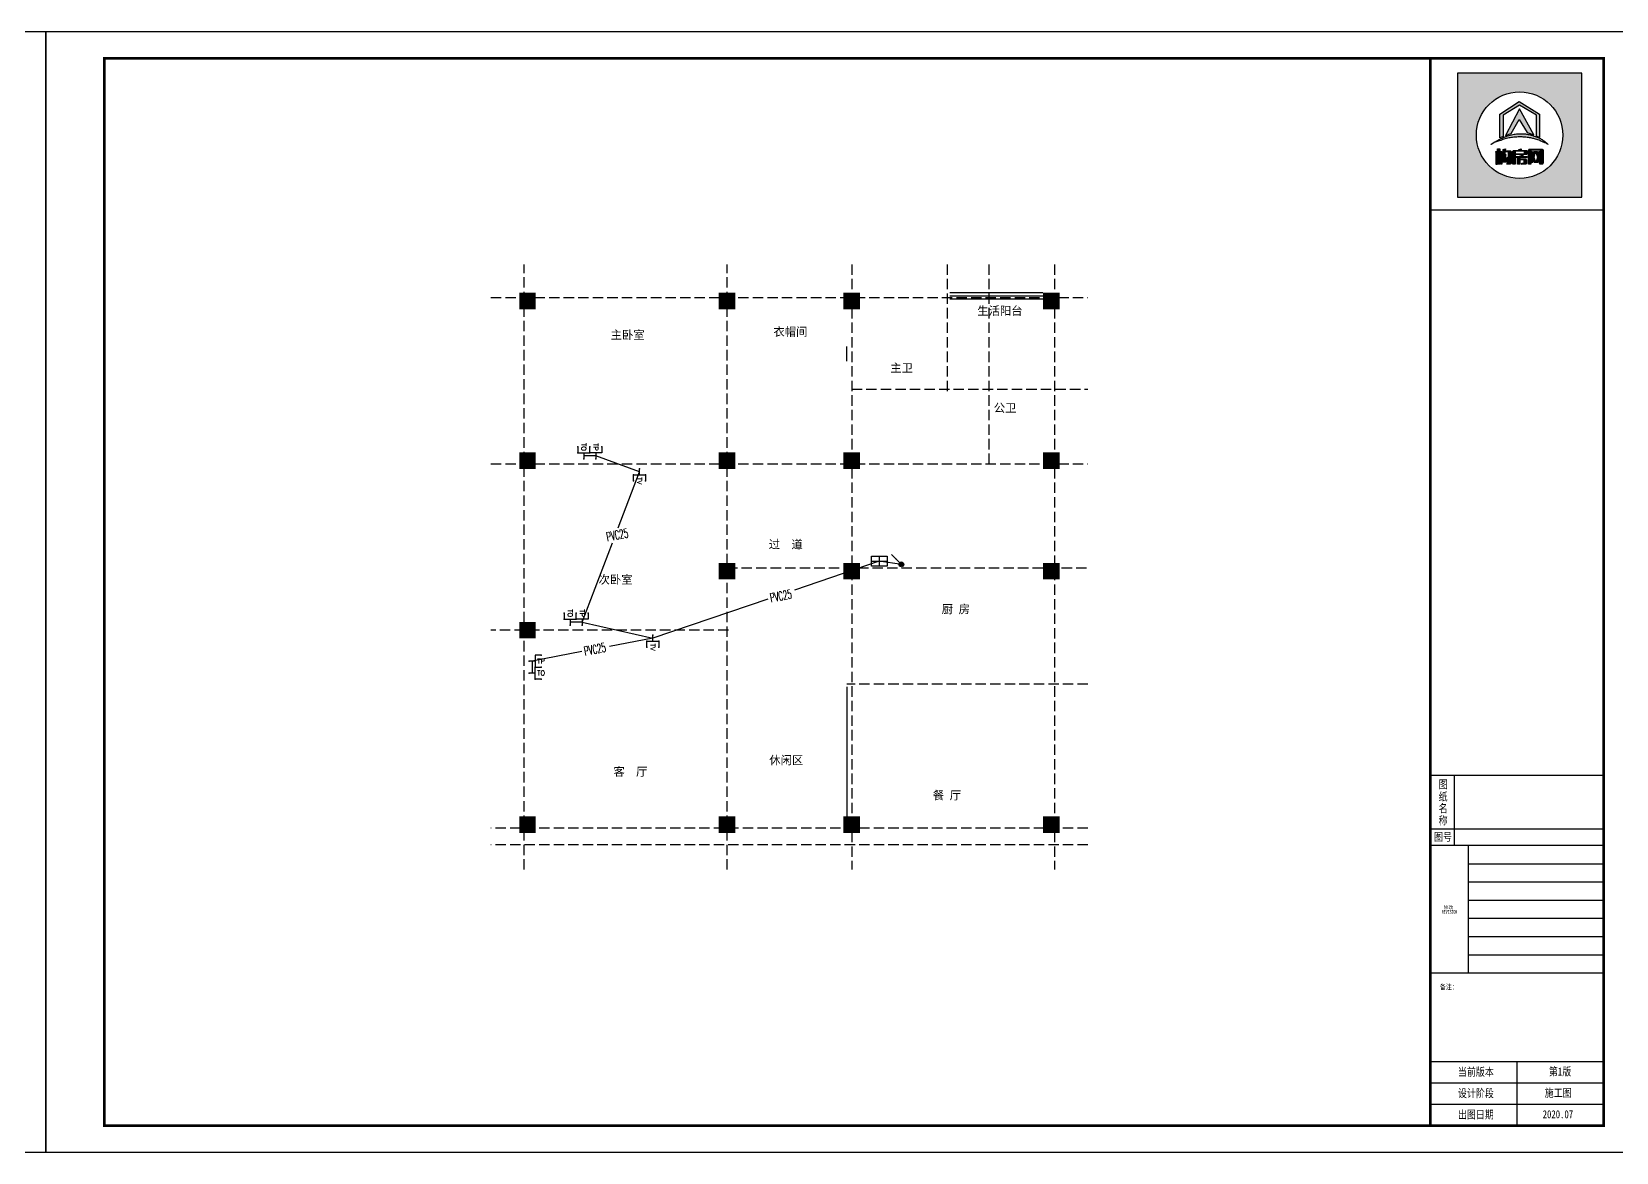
# Model space of a CAD drawing. Header units: millimetres. Extents: x -807114 to 42513, y -468455 to -61603.
# Drawn here: x -34071 to 4050, y -228981 to -202027 of the extents above; entities that cross this region are included whole.
import ezdxf
from ezdxf.enums import TextEntityAlignment as Align

# ---------------------------------------------------------------- set-up
doc = ezdxf.new("R2010")
doc.units = ezdxf.units.MM
doc.header["$LTSCALE"] = 1000
doc.linetypes.add('DASH', pattern=[0.35, 0.25, -0.1])
for name, color, linetype in [('EQUIP-箱柜', 3, 'Continuous'), ('EQUIP-通讯', 3, 'Continuous'), ('FF-FIXT', 31, 'Continuous'), ('KL截面', 30, 'Continuous'), ('LWIRE', 4, 'Continuous'), ('PUB_TEXT', 3, 'Continuous'), ('PUB_TITLE', 4, 'Continuous'), ('TEL_TEXT', 7, 'Continuous'), ('WIRE-照明', 230, 'Continuous'), ('建-轴', 1, 'Continuous')]:
    doc.layers.add(name, color=color, linetype=linetype)
doc.styles.add('_TCH_LABEL', font='COMPLEX', dxfattribs={"bigfont": 'GBCBIG'})
doc.styles.add('_TEL_DIM', font='SIMPLEX', dxfattribs={"width": 0.8, "height": 3.5, "bigfont": 'HZTXT'})
doc.styles.add('D', font='simhei.ttf', dxfattribs={"width": 0.75, "height": 7})
doc.styles.add('ZDBOX', font='simsun.ttc', dxfattribs={"width": 0.7})
doc.styles.add('宋体', font='simsun.ttc', dxfattribs={"width": 0.8})

# ---------------------------------------------------------------- blocks, each defined once
blk = doc.blocks.new('sadasfafa')
h = blk.add_hatch(color=252)
h.dxf.hatch_style = 1
h.paths.add_polyline_path([(1853311, -2488040), (1853311, -2490368), (1855639, -2490368), (1855639, -2488040)])
h.paths.add_polyline_path([(1855286, -2489204, 1), (1853664, -2489204, 1)], flags=16)
edge = h.paths.add_edge_path(flags=0)
edge.add_spline(control_points=[(1853945, -2489376), (1853935, -2489385), (1854022, -2489327), (1854064, -2489324), (1854178, -2489280), (1854273, -2489257), (1854375, -2489242), (1854470, -2489236), (1854555, -2489239), (1854630, -2489250), (1854700, -2489259), (1854781, -2489280), (1854854, -2489303), (1854917, -2489335), (1854967, -2489354), (1854993, -2489368), (1855014, -2489382), (1854982, -2489354), (1854965, -2489332), (1854910, -2489297), (1854854, -2489260), (1854784, -2489234), (1854713, -2489206), (1854640, -2489189), (1854569, -2489179), (1854497, -2489176), (1854414, -2489178), (1854321, -2489198), (1854229, -2489222), (1854147, -2489257), (1854080, -2489292), (1854021, -2489325), (1853977, -2489352), (1853953, -2489369), (1853945, -2489376)], knot_values=[0, 0, 0, 0, 114.670179, 423.637006, 763.89867, 1083.683754, 1343.405239, 1688.07646, 1952.326814, 2113.699055, 2375.693807, 2595.188681, 2872.839541, 3068.155951, 3238.592156, 3348.056762, 3361.095167, 3431.805845, 3527.265261, 3733.200323, 3952.805082, 4160.23278, 4398.128766, 4650.488133, 4837.16968, 5050.428326, 5308.684497, 5588.159898, 5913.430939, 6163.12325, 6398.139207, 6601.625078, 6772.549769, 6871.149972, 6871.149972, 6871.149972, 6871.149972], degree=3, periodic=1)
h.paths.add_polyline_path([(1854530, -2489580), (1854534, -2489580), (1854534, -2489603), (1854618, -2489603), (1854618, -2489621), (1854481, -2489621), (1854481, -2489650), (1854589, -2489650), (1854599, -2489656), (1854606, -2489666), (1854606, -2489733), (1854600, -2489742), (1854590, -2489750), (1854506, -2489750), (1854514, -2489740), (1854518, -2489731), (1854552, -2489731), (1854558, -2489728), (1854560, -2489721), (1854560, -2489675), (1854558, -2489670), (1854553, -2489667), (1854481, -2489667), (1854481, -2489750), (1854436, -2489750), (1854436, -2489626), (1854433, -2489621), (1854406, -2489621), (1854406, -2489603), (1854488, -2489603), (1854488, -2489590)], flags=0)
h.paths.add_polyline_path([(1854486, -2489468), (1854506, -2489461), (1854506, -2489485), (1854510, -2489489), (1854601, -2489489), (1854609, -2489494), (1854615, -2489502), (1854615, -2489556), (1854607, -2489564), (1854599, -2489569), (1854401, -2489569), (1854394, -2489573), (1854394, -2489750), (1854349, -2489750), (1854349, -2489504), (1854355, -2489495), (1854367, -2489489), (1854462, -2489489), (1854462, -2489474)], flags=0)
h.paths.add_polyline_path([(1854394, -2489554), (1854394, -2489512), (1854404, -2489506), (1854562, -2489506), (1854570, -2489513), (1854570, -2489554)], flags=0)
h.paths.add_polyline_path([(1854214, -2489569), (1854203, -2489632), (1854193, -2489683), (1854194, -2489689), (1854218, -2489689), (1854220, -2489683), (1854214, -2489633), (1854254, -2489614), (1854263, -2489686), (1854263, -2489700), (1854255, -2489709), (1854159, -2489709), (1854150, -2489702), (1854148, -2489692), (1854173, -2489569)], flags=0)
h.paths.add_polyline_path([(1854187, -2489466), (1854213, -2489458), (1854207, -2489496), (1854296, -2489496), (1854305, -2489498), (1854312, -2489505), (1854314, -2489513), (1854314, -2489733), (1854310, -2489741), (1854301, -2489750), (1854231, -2489750), (1854238, -2489741), (1854243, -2489730), (1854261, -2489730), (1854268, -2489727), (1854270, -2489720), (1854270, -2489531), (1854270, -2489526), (1854267, -2489521), (1854260, -2489516), (1854202, -2489516), (1854201, -2489534), (1854196, -2489558), (1854150, -2489558), (1854159, -2489535), (1854165, -2489504), (1854167, -2489471)], flags=0)
h.paths.add_polyline_path([(1854140, -2489544), (1854140, -2489750), (1854114, -2489750), (1854114, -2489544)], flags=0)
h.paths.add_polyline_path([(1854056, -2489544), (1854053, -2489750), (1854031, -2489750), (1854031, -2489544)], flags=0)
h.paths.add_polyline_path([(1854107, -2489459), (1854107, -2489508), (1854139, -2489508), (1854139, -2489527), (1854107, -2489527), (1854107, -2489750), (1854062, -2489750), (1854062, -2489527), (1854029, -2489527), (1854029, -2489508), (1854062, -2489508), (1854062, -2489459)], flags=0)
h.paths.add_polyline_path([(1854209, -2489211), (1854471, -2488714), (1854743, -2489200), (1854618, -2489155), (1854470, -2488913), (1854318, -2489172)], flags=0)
h.paths.add_polyline_path([(1854102, -2488808), (1854470, -2488575), (1854848, -2488810), (1854848, -2489247), (1854790, -2489223), (1854790, -2488832), (1854471, -2488643), (1854168, -2488829), (1854168, -2489231), (1854102, -2489257)], flags=0)
h.paths.add_polyline_path([(1854685, -2489750), (1854641, -2489750), (1854641, -2489488), (1854641, -2489484), (1854646, -2489475), (1854656, -2489467), (1854898, -2489467), (1854907, -2489471), (1854916, -2489478), (1854916, -2489731), (1854908, -2489743), (1854902, -2489750), (1854847, -2489750), (1854858, -2489732), (1854866, -2489731), (1854869, -2489724), (1854869, -2489718), (1854867, -2489718), (1854836, -2489718), (1854826, -2489684), (1854814, -2489718), (1854746, -2489718), (1854736, -2489684), (1854722, -2489718), (1854689, -2489718), (1854689, -2489709), (1854691, -2489709), (1854720, -2489621), (1854685, -2489512)], flags=0)
h.paths.add_polyline_path([(1854779, -2489518), (1854809, -2489621), (1854781, -2489709), (1854777, -2489709), (1854750, -2489621), (1854775, -2489518)], flags=0)
h = blk.add_hatch(color=7)
h.dxf.hatch_style = 1
h.paths.add_polyline_path([(1854102, -2489257), (1854168, -2489231), (1854168, -2488829), (1854471, -2488643), (1854790, -2488832), (1854790, -2489223), (1854848, -2489247), (1854848, -2488810), (1854470, -2488575), (1854102, -2488808)])
h = blk.add_hatch(color=7)
h.dxf.hatch_style = 1
h.paths.add_polyline_path([(1854318, -2489172), (1854470, -2488913), (1854618, -2489155), (1854743, -2489200), (1854471, -2488714), (1854209, -2489211)])
h = blk.add_hatch(color=7)
h.dxf.hatch_style = 1
edge = h.paths.add_edge_path()
edge.add_spline(control_points=[(1853945, -2489376), (1853953, -2489369), (1853977, -2489352), (1854021, -2489325), (1854080, -2489292), (1854147, -2489257), (1854229, -2489222), (1854321, -2489198), (1854414, -2489178), (1854497, -2489176), (1854569, -2489179), (1854640, -2489189), (1854713, -2489206), (1854784, -2489234), (1854854, -2489260), (1854910, -2489297), (1854965, -2489332), (1854982, -2489354), (1855014, -2489382), (1854993, -2489368), (1854967, -2489354), (1854917, -2489335), (1854854, -2489303), (1854781, -2489280), (1854700, -2489259), (1854630, -2489250), (1854555, -2489239), (1854470, -2489236), (1854375, -2489242), (1854273, -2489257), (1854178, -2489280), (1854064, -2489324), (1854022, -2489327), (1853935, -2489385), (1853945, -2489376)], knot_values=[0, 0, 0, 0, 98.600203, 269.524894, 473.010766, 708.026723, 957.719033, 1282.990074, 1562.465475, 1820.721647, 2033.980292, 2220.661839, 2473.021206, 2710.917192, 2918.34489, 3137.949649, 3343.884711, 3439.344127, 3510.054805, 3523.09321, 3632.557816, 3802.994021, 3998.310431, 4275.961291, 4495.456165, 4757.450917, 4918.823158, 5183.073513, 5527.744733, 5787.466218, 6107.251302, 6447.512966, 6756.479793, 6871.149972, 6871.149972, 6871.149972, 6871.149972], degree=3, periodic=1)
h = blk.add_hatch(color=7)
h.dxf.hatch_style = 1
h.paths.add_polyline_path([(1854062, -2489459), (1854062, -2489508), (1854029, -2489508), (1854029, -2489527), (1854062, -2489527), (1854062, -2489750), (1854107, -2489750), (1854107, -2489527), (1854139, -2489527), (1854139, -2489508), (1854107, -2489508), (1854107, -2489459)])
h = blk.add_hatch(color=7)
h.dxf.hatch_style = 1
h.paths.add_polyline_path([(1854031, -2489544), (1854031, -2489750), (1854053, -2489750), (1854056, -2489544)])
h = blk.add_hatch(color=7)
h.dxf.hatch_style = 1
h.paths.add_polyline_path([(1854114, -2489544), (1854114, -2489750), (1854140, -2489750), (1854140, -2489544)])
h = blk.add_hatch(color=7)
h.dxf.hatch_style = 1
h.paths.add_polyline_path([(1854167, -2489471), (1854165, -2489504), (1854159, -2489535), (1854150, -2489558), (1854196, -2489558), (1854201, -2489534), (1854202, -2489516), (1854260, -2489516), (1854267, -2489521), (1854270, -2489526), (1854270, -2489531), (1854270, -2489720), (1854268, -2489727), (1854261, -2489730), (1854243, -2489730), (1854238, -2489741), (1854231, -2489750), (1854301, -2489750), (1854310, -2489741), (1854314, -2489733), (1854314, -2489513), (1854312, -2489505), (1854305, -2489498), (1854296, -2489496), (1854207, -2489496), (1854213, -2489458), (1854187, -2489466)])
h = blk.add_hatch(color=7)
h.dxf.hatch_style = 1
h.paths.add_polyline_path([(1854462, -2489474), (1854462, -2489489), (1854367, -2489489), (1854355, -2489495), (1854349, -2489504), (1854349, -2489750), (1854394, -2489750), (1854394, -2489573), (1854401, -2489569), (1854599, -2489569), (1854607, -2489564), (1854615, -2489556), (1854615, -2489502), (1854609, -2489494), (1854601, -2489489), (1854510, -2489489), (1854506, -2489485), (1854506, -2489461), (1854486, -2489468)])
h.paths.add_polyline_path([(1854394, -2489554), (1854394, -2489512), (1854404, -2489506), (1854562, -2489506), (1854570, -2489513), (1854570, -2489554)], flags=16)
h = blk.add_hatch(color=7)
h.dxf.hatch_style = 1
h.paths.add_polyline_path([(1854685, -2489512), (1854685, -2489493), (1854693, -2489483), (1854862, -2489483), (1854869, -2489491), (1854869, -2489724), (1854866, -2489731), (1854858, -2489732), (1854847, -2489750), (1854902, -2489750), (1854908, -2489743), (1854916, -2489731), (1854916, -2489478), (1854907, -2489471), (1854898, -2489467), (1854656, -2489467), (1854646, -2489475), (1854641, -2489484), (1854641, -2489488), (1854641, -2489750), (1854685, -2489750)])
h = blk.add_hatch(color=7)
h.dxf.hatch_style = 1
h.paths.add_polyline_path([(1854866, -2489709), (1854840, -2489621), (1854866, -2489512), (1854836, -2489512), (1854824, -2489558), (1854808, -2489512), (1854745, -2489512), (1854734, -2489557), (1854719, -2489512), (1854689, -2489512), (1854720, -2489621), (1854691, -2489709), (1854689, -2489709), (1854689, -2489710), (1854689, -2489718), (1854722, -2489718), (1854736, -2489684), (1854746, -2489718), (1854814, -2489718), (1854826, -2489684), (1854836, -2489718), (1854867, -2489718), (1854867, -2489709)])
h.paths.add_polyline_path([(1854779, -2489518), (1854809, -2489621), (1854781, -2489709), (1854777, -2489709), (1854750, -2489621), (1854775, -2489518)], flags=16)
h = blk.add_hatch(color=7)
h.dxf.hatch_style = 1
h.paths.add_polyline_path([(1854173, -2489569), (1854148, -2489692), (1854150, -2489702), (1854159, -2489709), (1854255, -2489709), (1854263, -2489700), (1854263, -2489686), (1854254, -2489614), (1854214, -2489633), (1854220, -2489683), (1854218, -2489689), (1854194, -2489689), (1854193, -2489683), (1854203, -2489632), (1854214, -2489569)])
h = blk.add_hatch(color=7)
h.dxf.hatch_style = 1
h.paths.add_polyline_path([(1854488, -2489590), (1854488, -2489603), (1854406, -2489603), (1854406, -2489621), (1854433, -2489621), (1854436, -2489626), (1854436, -2489750), (1854481, -2489750), (1854481, -2489667), (1854553, -2489667), (1854558, -2489670), (1854560, -2489675), (1854560, -2489721), (1854558, -2489728), (1854552, -2489731), (1854518, -2489731), (1854514, -2489740), (1854506, -2489750), (1854590, -2489750), (1854600, -2489742), (1854606, -2489733), (1854606, -2489666), (1854599, -2489656), (1854589, -2489650), (1854481, -2489650), (1854481, -2489621), (1854618, -2489621), (1854618, -2489603), (1854534, -2489603), (1854534, -2489580), (1854530, -2489580)])
for points in [[(1855639, -2488040), (1853311, -2488040), (1853311, -2490368), (1855639, -2490368)], [(1854102, -2489257), (1854102, -2488808), (1854470, -2488575), (1854848, -2488810), (1854848, -2489247), (1854790, -2489223), (1854790, -2488832), (1854471, -2488643), (1854168, -2488829), (1854168, -2489231)], [(1854209, -2489211), (1854318, -2489172), (1854470, -2488913), (1854618, -2489155), (1854743, -2489200), (1854471, -2488714)], [(1854062, -2489459), (1854107, -2489459), (1854107, -2489508), (1854139, -2489508), (1854139, -2489527), (1854107, -2489527), (1854107, -2489750), (1854062, -2489750), (1854062, -2489527), (1854029, -2489527), (1854029, -2489508), (1854062, -2489508)], [(1854056, -2489544), (1854031, -2489544), (1854031, -2489750), (1854053, -2489750)], [(1854114, -2489544), (1854140, -2489544), (1854140, -2489750), (1854114, -2489750)], [(1854462, -2489474), (1854486, -2489468), (1854506, -2489461), (1854506, -2489485), (1854510, -2489489), (1854601, -2489489), (1854609, -2489494), (1854615, -2489502), (1854615, -2489556), (1854607, -2489564), (1854599, -2489569), (1854401, -2489569), (1854394, -2489573), (1854394, -2489750), (1854349, -2489750), (1854349, -2489504), (1854355, -2489495), (1854367, -2489489), (1854462, -2489489)], [(1854394, -2489554), (1854570, -2489554), (1854570, -2489513), (1854562, -2489506), (1854404, -2489506), (1854394, -2489512)], [(1854641, -2489750), (1854641, -2489488), (1854641, -2489484), (1854646, -2489475), (1854656, -2489467), (1854898, -2489467), (1854907, -2489471), (1854916, -2489478), (1854916, -2489731), (1854908, -2489743), (1854902, -2489750), (1854847, -2489750), (1854858, -2489732), (1854866, -2489731), (1854869, -2489724), (1854869, -2489491), (1854862, -2489483), (1854693, -2489483), (1854685, -2489493), (1854685, -2489750)], [(1854775, -2489518), (1854779, -2489518), (1854809, -2489621), (1854781, -2489709), (1854777, -2489709), (1854750, -2489621)], [(1854488, -2489590), (1854530, -2489580), (1854534, -2489580), (1854534, -2489603), (1854618, -2489603), (1854618, -2489621), (1854481, -2489621), (1854481, -2489650), (1854589, -2489650), (1854599, -2489656), (1854606, -2489666), (1854606, -2489733), (1854600, -2489742), (1854590, -2489750), (1854506, -2489750), (1854514, -2489740), (1854518, -2489731), (1854552, -2489731), (1854558, -2489728), (1854560, -2489721), (1854560, -2489675), (1854558, -2489670), (1854553, -2489667), (1854481, -2489667), (1854481, -2489750), (1854436, -2489750), (1854436, -2489626), (1854433, -2489621), (1854406, -2489621), (1854406, -2489603), (1854488, -2489603)]]:
    blk.add_lwpolyline(points, close=True)
for points in [[(1854167, -2489471), (1854187, -2489466), (1854213, -2489458), (1854207, -2489496), (1854296, -2489496), (1854305, -2489498), (1854312, -2489505), (1854314, -2489513), (1854314, -2489733), (1854310, -2489741), (1854301, -2489750), (1854231, -2489750), (1854238, -2489741), (1854243, -2489730), (1854261, -2489730), (1854268, -2489727), (1854270, -2489720), (1854270, -2489531), (1854270, -2489526), (1854267, -2489521), (1854260, -2489516), (1854202, -2489516), (1854201, -2489534), (1854196, -2489558), (1854150, -2489558), (1854150, -2489558), (1854159, -2489535), (1854165, -2489504), (1854167, -2489471)], [(1854866, -2489709), (1854866, -2489709), (1854867, -2489709), (1854867, -2489718), (1854836, -2489718), (1854826, -2489684), (1854814, -2489718), (1854746, -2489718), (1854736, -2489684), (1854722, -2489718), (1854689, -2489718), (1854689, -2489710), (1854689, -2489709), (1854691, -2489709), (1854720, -2489621), (1854689, -2489512)], [(1854173, -2489569), (1854214, -2489569), (1854203, -2489632), (1854193, -2489683), (1854194, -2489689), (1854218, -2489689), (1854220, -2489683), (1854214, -2489633), (1854254, -2489614), (1854263, -2489686), (1854263, -2489700), (1854255, -2489709), (1854159, -2489709), (1854150, -2489702), (1854148, -2489692), (1854173, -2489569)]]:
    blk.add_lwpolyline(points)
at = {"color": 7}
blk.add_lwpolyline([(1854689, -2489512), (1854719, -2489512), (1854734, -2489557), (1854745, -2489512), (1854808, -2489512), (1854824, -2489558), (1854836, -2489512), (1854866, -2489512), (1854840, -2489621), (1854866, -2489709)], dxfattribs=at)
blk.add_circle((1854475, -2489204), 811)
at = {"start_tangent": (-0.74079, -0.671736), "end_tangent": (-0.74079, -0.671736)}
blk.add_spline([(1853945, -2489376), (1853977, -2489357), (1854071, -2489318), (1854178, -2489282), (1854280, -2489257), (1854365, -2489245), (1854479, -2489238), (1854566, -2489241), (1854619, -2489248), (1854704, -2489261), (1854775, -2489279), (1854861, -2489308), (1854920, -2489335), (1854972, -2489357), (1855003, -2489375), (1855007, -2489377), (1854990, -2489361), (1854968, -2489339), (1854913, -2489299), (1854851, -2489261), (1854787, -2489235), (1854714, -2489208), (1854633, -2489189), (1854572, -2489180), (1854501, -2489177), (1854416, -2489181), (1854326, -2489198), (1854222, -2489227), (1854146, -2489259), (1854077, -2489294), (1854019, -2489327), (1853971, -2489357), (1853945, -2489376)], degree=3, dxfattribs=at)
blk = doc.blocks.new('$equip$00001674')
for p, q in [((-0.5, 0.5), (-0.5, 1)), ((0.5, 0.5), (-0.5, 0.5)), ((0, 0.5), (0, 0)), ((0.5, 1), (0.5, 0.5))]:
    blk.add_line(p, q)
for p in [(-0.5, 1), (-0.5, 0.5), (0, 0), (0.5, 1), (0.5, 0.5)]:
    blk.add_point(p)
at = {"style": '_TCH_LABEL', "flags": 8}
blk.add_attdef('$TEXT$', text='', height=0.4, dxfattribs=at).set_placement((0, 1), align=Align.MIDDLE_CENTER)
at = {"style": '_TCH_LABEL', "flags": 9}
blk.add_attdef('A', (0, 0), '', height=0.00002, dxfattribs=at)
blk = doc.blocks.new('$equip$00001382')
for p, q in [((-0.5, 0.5), (-0.5, 1)), ((0.5, 0.5), (-0.5, 0.5)), ((0, 0.5), (0, 0)), ((0.5, 1), (0.5, 0.5))]:
    blk.add_line(p, q)
for p in [(-0.5, 1), (0, 0.5), (0, 0), (0.5, 1)]:
    blk.add_point(p)
at = {"style": '_TCH_LABEL', "flags": 8}
blk.add_attdef('$TEXT$', text='', height=0.4, dxfattribs=at).set_placement((0, 1), align=Align.MIDDLE_CENTER)
at = {"style": '_TCH_LABEL', "flags": 9}
blk.add_attdef('A', (0, 0), '', height=0.00002, dxfattribs=at)

msp = doc.modelspace()

# ---------------------------------------------------------------- hatches: boundary and pattern name
h = msp.add_hatch(color=251)
h.dxf.hatch_style = 1
h.paths.add_polyline_path([(-22343.5, -208702.4), (-21943.5, -208702.4), (-21943.5, -208302.4), (-22343.5, -208302.4)])
h = msp.add_hatch(color=251)
h.dxf.hatch_style = 1
h.paths.add_polyline_path([(-17543.5, -208702.4), (-17143.5, -208702.4), (-17143.5, -208302.4), (-17543.5, -208302.4)])
h = msp.add_hatch(color=251)
h.dxf.hatch_style = 1
h.paths.add_polyline_path([(-14543.5, -208702.4), (-14143.5, -208702.4), (-14143.5, -208302.4), (-14543.5, -208302.4)])
h = msp.add_hatch(color=251)
h.dxf.hatch_style = 1
h.paths.add_polyline_path([(-9743.5, -208702.4), (-9343.5, -208702.4), (-9343.5, -208302.4), (-9743.5, -208302.4)])
h = msp.add_hatch(color=251)
h.dxf.hatch_style = 1
h.paths.add_polyline_path([(-22343.5, -212142.4), (-21943.5, -212142.4), (-21943.5, -212542.4), (-22343.5, -212542.4)])
h = msp.add_hatch(color=251)
h.dxf.hatch_style = 1
h.paths.add_polyline_path([(-17543.5, -212142.4), (-17543.5, -212542.4), (-17143.5, -212542.4), (-17143.5, -212142.4)])
h = msp.add_hatch(color=251)
h.dxf.hatch_style = 1
h.paths.add_polyline_path([(-14543.5, -212142.4), (-14543.5, -212542.4), (-14143.5, -212542.4), (-14143.5, -212142.4)])
h = msp.add_hatch(color=251)
h.dxf.hatch_style = 1
h.paths.add_polyline_path([(-9743.5, -212142.4), (-9343.5, -212142.4), (-9343.5, -212542.4), (-9743.5, -212542.4)])
h = msp.add_hatch(color=251)
h.dxf.hatch_style = 1
h.paths.add_polyline_path([(-17543.5, -214802.4), (-17543.5, -215202.4), (-17143.5, -215202.4), (-17143.5, -214802.4)])
h = msp.add_hatch(color=251)
h.dxf.hatch_style = 1
h.paths.add_polyline_path([(-14543.5, -214802.4), (-14543.5, -215202.4), (-14143.5, -215202.4), (-14143.5, -214802.4)])
h = msp.add_hatch(color=251)
h.dxf.hatch_style = 1
h.paths.add_polyline_path([(-9743.5, -214802.4), (-9343.5, -214802.4), (-9343.5, -215202.4), (-9743.5, -215202.4)])
h = msp.add_hatch(color=251)
h.dxf.hatch_style = 1
h.paths.add_polyline_path([(-22343.5, -216222.4), (-21943.5, -216222.4), (-21943.5, -216622.4), (-22343.5, -216622.4)])
h = msp.add_hatch(color=251)
h.dxf.hatch_style = 1
h.paths.add_polyline_path([(-22343.5, -220902.4), (-22343.5, -221302.4), (-21943.5, -221302.4), (-21943.5, -220902.4)])
h = msp.add_hatch(color=251)
h.dxf.hatch_style = 1
h.paths.add_polyline_path([(-17543.5, -220902.4), (-17543.5, -221302.4), (-17143.5, -221302.4), (-17143.5, -220902.4)])
h = msp.add_hatch(color=251)
h.dxf.hatch_style = 1
h.paths.add_polyline_path([(-14543.5, -220902.4), (-14543.5, -221302.4), (-14143.5, -221302.4), (-14143.5, -220902.4)])
h = msp.add_hatch(color=251)
h.dxf.hatch_style = 1
h.paths.add_polyline_path([(-9743.5, -220902.4), (-9743.5, -221302.4), (-9343.5, -221302.4), (-9343.5, -220902.4)])
at = {"layer": 'LWIRE'}
msp.add_hatch(color=256, dxfattribs=at).paths.add_polyline_path([(-13388.5, -214600), (-13293.2, -214721), (-13270.4, -214693.1)])
h = msp.add_hatch(color=256, dxfattribs=at)
edge = h.paths.add_edge_path()
edge.add_arc((-13149, -214839.1), 57.6, 90, 450)

# ---------------------------------------------------------------- linework, layer by layer
at = {"color": 251}
msp.add_line((-14463.5, -217782.4), (-14463.5, -220902.4), dxfattribs=at)
for p, q in [((155.6, -221600.8), (155.6, -219916.1)), ((-422, -221199.7), (3749.5, -221199.7))]:
    msp.add_line(p, q)
at = {"const_width": 32.1}
for points in [[(-422, -206314.3), (3749.5, -206314.3)], [(-422, -219916.1), (3749.5, -219916.1)], [(-422, -221600.8), (3749.5, -221600.8)], [(-422, -224667.2), (3749.5, -224667.2)]]:
    msp.add_lwpolyline(points, dxfattribs=at)
at = {"color": 3}
msp.add_lwpolyline([(-14463.5, -209952.4), (-14463.5, -209602.4)], dxfattribs=at)
at = {"layer": 'EQUIP-箱柜'}
for p, q in [((-13871.5, -214765.8), (-13487.5, -214765.8)), ((-13679.5, -214645.8), (-13679.5, -214885.8))]:
    msp.add_line(p, q, dxfattribs=at)
msp.add_lwpolyline([(-13487.5, -214645.8), (-13487.5, -214885.8), (-13871.5, -214885.8), (-13871.5, -214645.8)], close=True, dxfattribs=at)
at = {"layer": 'FF-FIXT', "ltscale": 3}
for p, q in [((-11983.5, -208302.4), (-9743.5, -208302.4)), ((-11983.5, -208377.4), (-9743.5, -208377.4)), ((-11983.5, -208452.4), (-9743.5, -208452.4))]:
    msp.add_line(p, q, dxfattribs=at)
at = {"layer": 'LWIRE'}
msp.add_line((-13389, -214599.7), (-13186.3, -214802.4), dxfattribs=at)
msp.add_circle((-13149, -214839.1), 57.6, dxfattribs=at)
at = {"layer": 'PUB_TITLE'}
for p, q in [((-422, -226799.2), (3749.5, -226799.2)), ((1663.8, -228339.4), (1663.8, -226799.2)), ((-422, -227312.6), (3749.5, -227312.6)), ((-422, -227826), (3749.5, -227826))]:
    msp.add_line(p, q, dxfattribs=at)
for points in [[(-71851.5, -228981.2), (-33730.1, -228981.2), (-33730.1, -202026.7), (-71851.5, -202026.7)], [(-33730.1, -228981.2), (4391.3, -228981.2), (4391.3, -202026.7), (-33730.1, -202026.7)], [(-32323.7, -228339.4), (3749.5, -228339.4), (3749.5, -202668.4), (-32323.7, -202668.4)]]:
    msp.add_lwpolyline(points, close=True, dxfattribs=at)
at = {"layer": 'PUB_TITLE', "const_width": 64.2}
msp.add_lwpolyline([(-32323.7, -228339.4), (3749.5, -228339.4), (3749.5, -202668.4), (-32323.7, -202668.4)], close=True, dxfattribs=at)
msp.add_lwpolyline([(-422, -228339.4), (-422, -202668.4)], dxfattribs=at)
at = {"layer": 'PUB_TITLE'}
msp.add_lwpolyline([(-422, -224667.2), (3749.5, -224667.2)], dxfattribs=at)
for points in [[(485.7, -221600.8), (485.7, -221600.8), (485.7, -224647.9), (485.7, -224647.9)], [(485.7, -222038.8), (485.7, -222038.8), (2916.7, -222038.8), (3749.5, -222038.8)], [(485.7, -222476.9), (485.7, -222476.9), (2916.7, -222476.9), (3749.5, -222476.9)], [(485.7, -222914.9), (485.7, -222914.9), (2916.7, -222914.9), (3749.5, -222914.9)], [(485.7, -223353), (485.7, -223353), (2916.7, -223353), (3749.5, -223353)], [(485.7, -223791.1), (485.7, -223791.1), (2916.7, -223791.1), (3749.5, -223791.1)], [(485.7, -224229.1), (485.7, -224229.1), (2916.7, -224229.1), (3749.5, -224229.1)]]:
    msp.add_open_spline(points, degree=3, dxfattribs=at)
at = {"layer": 'WIRE-照明'}
for p, q in [((-20501.8, -212230.2), (-20789.8, -212230.4)), ((-19451, -212614.3), (-20501.8, -212230.2)), ((-19963.5, -213961.5), (-19451, -212614.3)), ((-20826.6, -216230.2), (-20099.9, -214320.1)), ((-13679.5, -214765.8), (-15716.9, -215456.7)), ((-13145.3, -214843.9), (-13679.5, -214765.8)), ((-16357.9, -215674.1), (-19130.6, -216614.3)), ((-20826.6, -216230.2), (-21114.6, -216230.4)), ((-20826.6, -216230.2), (-19130.6, -216614.3)), ((-19130.6, -216614.3), (-20173.7, -216812.4)), ((-22031.4, -217165.2), (-22031.6, -217453.2)), ((-20832.5, -216937.5), (-22031.4, -217165.2))]:
    msp.add_line(p, q, dxfattribs=at)
at = {"layer": '建-轴', "linetype": 'DASH'}
for p, q in [((-22223.5, -222182.4), (-22223.5, -207622.4)), ((-17343.5, -222182.4), (-17343.5, -207622.4)), ((-14343.5, -207622.4), (-14343.5, -222182.4)), ((-12043.5, -207622.4), (-12043.5, -210682.4)), ((-11043.5, -207622.4), (-11043.5, -212503.2)), ((-9463.5, -207622.4), (-9463.5, -222182.4)), ((-23023.5, -208422.4), (-8663.5, -208422.4)), ((-14343.5, -210622.4), (-8663.5, -210622.4)), ((-23023.5, -212422.4), (-8663.5, -212422.4)), ((-17343.5, -214922.4), (-8663.5, -214922.4)), ((-17307, -216422.4), (-23023.5, -216422.4)), ((-8663.5, -217722.4), (-14463.5, -217722.4)), ((-8663.5, -221182.4), (-23023.5, -221182.4)), ((-8663.5, -221582.4), (-23023.5, -221582.4))]:
    msp.add_line(p, q, dxfattribs=at)

# ---------------------------------------------------------------- block references
at = {"xscale": 1.28304, "yscale": 1.28304, "zscale": 1.28304}
msp.add_blockref('sadasfafa', (-2377642, 2989233.6), dxfattribs=at)
at = {"layer": 'EQUIP-通讯'}
ref = msp.add_blockref('$equip$00001674', (-20789.8, -212302.4), dxfattribs=dict(at, xscale=-288, yscale=288, zscale=288, rotation=359.9999999999997))
ref.add_attrib('$TEXT$', 'TO', dxfattribs={"layer": '0', "height": 115.2, "rotation": 270, "style": '_TCH_LABEL', "flags": 8}).set_placement((-20789.8, -212014.7), align=Align.MIDDLE_CENTER)
ref = msp.add_blockref('$equip$00001382', (-20501.8, -212302.2), dxfattribs=dict(at, xscale=288, yscale=288, zscale=288))
ref.add_attrib('$TEXT$', 'TP', dxfattribs={"layer": '0', "height": 115.2, "rotation": 270, "style": '_TCH_LABEL', "flags": 8}).set_placement((-20501.8, -212014.5), align=Align.MIDDLE_CENTER)
ref = msp.add_blockref('$equip$00001674', (-19451, -212542.4), dxfattribs=dict(at, xscale=288, yscale=288, zscale=288, rotation=180.0000000000006))
ref.add_attrib('$TEXT$', 'TV', dxfattribs={"layer": '0', "height": 115.2, "rotation": 270, "style": '_TCH_LABEL', "flags": 8}).set_placement((-19451, -212830.1), align=Align.MIDDLE_CENTER)
ref = msp.add_blockref('$equip$00001674', (-21114.6, -216302.4), dxfattribs=dict(at, xscale=-288, yscale=288, zscale=288, rotation=359.9999999999997))
ref.add_attrib('$TEXT$', 'TO', dxfattribs={"layer": '0', "height": 115.2, "rotation": 270, "style": '_TCH_LABEL', "flags": 8}).set_placement((-21114.6, -216014.7), align=Align.MIDDLE_CENTER)
ref = msp.add_blockref('$equip$00001382', (-20826.6, -216302.2), dxfattribs=dict(at, xscale=288, yscale=288, zscale=288))
ref.add_attrib('$TEXT$', 'TP', dxfattribs={"layer": '0', "height": 115.2, "rotation": 270, "style": '_TCH_LABEL', "flags": 8}).set_placement((-20826.6, -216014.5), align=Align.MIDDLE_CENTER)
ref = msp.add_blockref('$equip$00001674', (-19130.6, -216542.4), dxfattribs=dict(at, xscale=288, yscale=288, zscale=288, rotation=180.0000000000006))
ref.add_attrib('$TEXT$', 'TV', dxfattribs={"layer": '0', "height": 115.2, "rotation": 270, "style": '_TCH_LABEL', "flags": 8}).set_placement((-19130.6, -216830.1), align=Align.MIDDLE_CENTER)
ref = msp.add_blockref('$equip$00001382', (-22103.3, -217165.2), dxfattribs=dict(at, xscale=-288, yscale=288, zscale=288, rotation=270))
ref.add_attrib('$TEXT$', 'TP', dxfattribs={"layer": '0', "height": 115.2, "style": '_TCH_LABEL', "flags": 8}).set_placement((-21815.6, -217165.2), align=Align.MIDDLE_CENTER)
ref = msp.add_blockref('$equip$00001674', (-22103.5, -217453.2), dxfattribs=dict(at, xscale=288, yscale=288, zscale=288, rotation=270.0000000000002))
ref.add_attrib('$TEXT$', 'TO', dxfattribs={"layer": '0', "height": 115.2, "style": '_TCH_LABEL', "flags": 8}).set_placement((-21815.8, -217453.2), align=Align.MIDDLE_CENTER)

# ---------------------------------------------------------------- texts
at = {"style": 'ZDBOX', "width": 0.8}
for s, height, p in [('纸', 192.5, (-115.9, -220421.3)), ('图', 192.5, (-115.9, -220130.8)), ('名', 192.5, (-115.9, -220701.9)), ('称', 192.5, (-115.9, -220997)), ('图号', 192.53, (-119.7, -221394.1)), ('备注：', 128.35, (21.3, -224997.8))]:
    msp.add_text(s, height=height, dxfattribs=at).set_placement(p, align=Align.MIDDLE)
for s, p in [('当前版本', (240.6, -227143.9)), ('第1版', (2429.1, -227135.1)), ('设计阶段', (240.6, -227657.3)), ('施工图', (2328.6, -227648.5)), ('出图日期', (240.6, -228170.8)), ('2020.07', (2278.3, -228162))]:
    msp.add_text(s, height=192.53, dxfattribs=at).set_placement(p)
at = {"layer": 'KL截面', "linetype": 'ByBlock', "style": 'D'}
for s, p in [('生活阳台', (-11323.9, -208840.7)), ('主卧室', (-20143.2, -209420.7)), ('衣帽间', (-16226.8, -209344.5)), ('主卫', (-13415.1, -210215.6)), ('公卫', (-10926.2, -211177.2)), ('过  道', (-16339.8, -214458.6)), (' 次卧室', (-20570, -215304.5)), ('厨 房', (-12179.4, -216017.3)), ('休闲区', (-16327.4, -219651.4)), (' 客  厅', (-20212.1, -219926.8)), ('餐 厅', (-12393.8, -220494.9))]:
    msp.add_text(s, height=200, dxfattribs=at).set_placement(p)
at = {"layer": 'PUB_TEXT', "color": 8, "style": '宋体', "width": 0.7}
msp.add_text('REVISION', height=81.59, dxfattribs=at).set_placement((-147.4, -223262.5), align=Align.BOTTOM_LEFT)
at = {"layer": 'PUB_TEXT', "color": 8, "style": '宋体'}
msp.add_text('修改', height=81.59, dxfattribs=at).set_placement((-102.9, -223128.7))
at = {"layer": 'TEL_TEXT', "style": '_TEL_DIM', "width": 0.564706}
for p in [(-20221.5, -214288.1, 0), (-16286.9, -215754.8, 0), (-20758, -217036.6, 0)]:
    msp.add_text('PVC25', height=217.6, rotation=10.88803, dxfattribs=at).set_placement(p)

doc.saveas('drawing.dxf')
